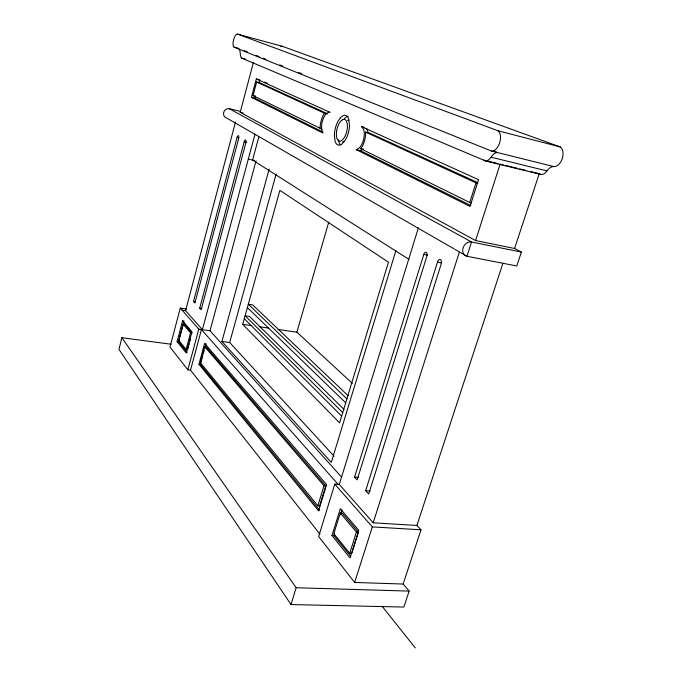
<?xml version="1.0" encoding="UTF-8"?>
<svg xmlns="http://www.w3.org/2000/svg" width="682" height="682" viewBox="0 0 682 682"><rect width="100%" height="100%" fill="white"/><g stroke="black" fill="none" stroke-linecap="round" stroke-linejoin="round"><path stroke-width="1.02" d="M477.622 182.571L369.653 133.101L365.646 132.12L365.561 135.368A14.544 6.743 -76.4 0 1 362.44 146.136L360.795 148.753L469.753 202.477L471.569 202.878M171.233 344.257L121.873 337.726L118.949 349.312L291.001 604.55L403.863 607.048L409.14 591.098L403.147 584.048L354.64 582.445L318.647 536.563L334.76 484.109L339.286 484.459L373.199 522.796L416.915 525.472L421.007 529.795L403.147 584.048M186.391 308.989L180.278 308.085L170.014 347.061L187.865 369.832L190.525 370.156L320.011 534.236M182.571 320.83L191.983 331.802L186.314 353.012L177.081 341.588L182.571 320.83L184.097 321.052M255 134.218L202.384 329.679L185.581 310.677L235.52 121.916M183.057 324.103L190.517 332.859L192.068 333.072L184.575 324.317L183.057 324.103L178.752 340.352L186.109 349.389L187.652 349.593L189.212 343.762M187.2 352.398L178.599 341.793L183.833 322.04M455.064 249.442L466.965 256.287L516.768 265.971L521.38 252.059L514.586 248.487L475.584 240.567L240.192 112.3L253.448 62.301M193.5 301.453L237.08 137.449A2.404 0.904 -77.9 0 1 238.512 135.735A2.404 0.904 -77.9 0 1 238.64 138.608L194.907 302.978L193.5 301.453L195.555 301.768M256.347 78.959L329.977 112.342L328.698 112.172L325.894 114.039A11.244 4.91 -76.5 0 0 321.614 129.196L322.884 133.016L251.436 97.381L256.347 78.959L259.748 79.828L258.93 82.889M322.015 129.154L253.039 95.616L256.662 82.019L260.072 82.889L327.317 113.698M186.109 349.389L190.517 332.859M189.732 341.818L190.508 338.903M322.91 132.035L254.838 98.217L255.383 96.171M199.698 308.179L244.173 141.856A2.447 0.929 -77.9 0 1 245.639 140.015A2.447 0.929 -77.9 0 1 245.844 142.862L201.147 309.756L199.698 308.179L201.778 308.494M187.865 369.832L198.777 329.176L180.278 308.085M190.525 370.156L201.446 329.542L338.11 484.373M258.751 137.193L252.57 160.074L408.97 259.356M198.965 364.265L204.617 343.387L326.593 484.629L318.571 510.895L198.965 364.265L200.389 364.444L319.636 510.187M204.719 346.703L200.389 362.705L317.863 505.763L319.602 505.882L325.715 485.857L206.143 346.899L204.719 346.703L323.976 485.72L325.715 485.857M200.389 364.444L202.81 355.501M203.347 353.515L204.157 350.531M204.694 348.545L206.032 343.583M341.759 477.289L210.022 330.753L256.048 160.833M395.944 250.413L331.29 462.439L221.931 341.452L269.151 169.11M334.086 456.19L229.689 342.509L276.184 173.876M242.724 324.342L279.893 190.372L388.467 262.203L339.61 422.823L242.724 324.342L251.061 325.553M352.381 383.378L296.9 332.202L328.741 222.127M317.863 505.763L323.976 485.72M291.001 604.55L296.141 587.731L121.873 337.726M339.286 484.459L418.381 227.814M331.981 535.549L340.301 508.712L358.749 530.357L350.037 557.961L331.981 535.549L333.975 535.651L350.787 556.452M340.267 512.966L333.839 533.682L349.73 553.281L351.767 553.383L358.468 532.165L342.262 513.094L340.267 512.966L356.422 532.045L358.468 532.165M333.975 535.651L334.589 533.665M340.446 514.808L341.989 509.838M354.563 477.085L423.803 254.437A3.171 1.705 -78.8 0 1 426.25 252.383A3.171 1.705 -78.8 0 1 426.847 256.296L357.146 479.889L354.563 477.085L358.144 477.374M365.637 490.725L437.486 262.152A3.666 2.02 -78.9 0 1 440.333 259.578A3.666 2.02 -78.9 0 1 441.194 264.002L368.681 494.032L365.637 490.725L370.19 491.066M349.73 553.281L356.422 532.045M469.753 202.477L475.985 182.844L365.646 132.12M373.199 522.796L459.242 252.417M354.64 582.445L372.321 526.905L334.76 484.109M475.584 240.567L500.111 164.123L503.197 164.874M416.915 525.472L502.966 263.158M514.586 248.487L539.24 173.654A9.659 5.84 -73.7 0 0 546.973 170.935A11.79 7.246 -73.9 0 1 553.528 166.544L553.75 166.561A10.426 6.368 -73 0 0 562.207 158.71A10.426 6.368 -73 0 0 560.263 146.945L282.288 46.308L237.507 34.1A6.743 2.37 -76.3 0 0 233.602 39.761A6.743 2.37 -76.3 0 0 234.114 47.143L491.5 151.063L553.75 166.561M327.326 113.903L324.487 113.203L323.916 114.005A14.279 6.24 -76.5 0 0 320.088 127.577L320.122 128.693M344.214 118.813L346.183 117.074A15.268 6.914 -76.4 0 1 348.135 116.29M363.259 148.94L360.309 150.594L356.243 149.648L470.06 206.416L478.542 179.698L361.52 126.639L363.634 129.341L364.171 131.652A11.892 5.516 -76.4 0 1 359.457 147.841L356.243 149.648M296.141 587.731L409.14 591.098M372.321 526.905L421.007 529.795M177.081 341.588L178.599 341.793M221.931 341.452L229.689 342.509M198.777 329.176L210.022 330.753M259.399 326.763L268.768 328.119M278.145 329.483L296.9 332.202M182.103 310.165L185.581 310.677M437.486 262.152L441.177 262.843M423.803 254.437L427.435 255.128M521.38 252.059L471.543 241.999L229.382 108.736A4.885 4.544 -66.2 0 0 223.705 112.402A4.885 4.544 -66.2 0 0 226.901 118.165L454.152 248.913M248.291 159.136L254.309 160.449M244.173 141.856L246.713 142.427M237.08 137.449L238.751 137.824M475.985 182.844L477.792 183.262M360.795 148.753L362.798 149.222M229.382 108.736L240.72 111.447M240.192 112.3L243.261 113.033M238.922 48.772A13.896 4.936 -76.7 0 1 240.294 53.844A10.912 3.921 -76.3 0 0 241.692 58.132L483.589 160.1L498.039 163.62M505.26 165.376L517.612 168.386M519.675 168.889L525.856 170.389M531.005 171.642L538.209 173.399M485.269 160.918L541.014 174.481M361.52 126.639L364.503 127.372M251.436 97.381L254.838 98.217M483.589 160.1A9.923 5.567 -74.5 0 0 491.014 157.175L546.973 170.935M253.039 95.616L255.588 96.247M237.507 34.1L497.954 130.756L560.263 146.945M241.692 58.132L245.699 59.181M234.114 47.143L238.419 48.286M244.335 50.664L247.293 51.858M256.159 55.421L259.109 56.615M263.056 58.2L266.006 59.394M279.808 64.943L282.757 66.128M298.528 72.471L301.478 73.665M493.615 150.978L497.34 152.555A12.123 6.914 -74.7 0 0 491.014 157.175M264.556 81.993L267.446 83.298M256.662 82.019L324.487 113.203M360.224 150.577L470.785 205.512M348.17 395.782L252.69 304.914L248.308 304.232L346.908 398.851M247.378 307.565L345.697 402.823M344.052 409.439L249.493 316.414L245.111 315.757L342.722 412.593M244.292 318.699L341.656 416.105M382.15 606.307L415.278 647.9M366.72 128.608L368.169 132.623M338.442 139.759L338.98 142.274A15.268 6.914 -76.4 0 0 340.079 144.473M343.967 142.086A11.159 5.055 -76.4 0 1 342.671 141.856M347.505 120.296A11.159 5.055 -76.4 0 1 348.817 120.475M280.848 46.726A6.607 2.558 -75.9 0 1 282.288 46.308M497.954 130.756A10.75 6.053 -74 0 1 499.659 142.819A10.75 6.053 -74 0 1 491.5 151.063M471.543 241.999L466.965 256.287A7.604 6.164 -58.9 0 1 463.069 247.916A7.604 6.164 -58.9 0 1 471.543 241.999M340.335 117.858L338.485 120.424A15.294 6.88 -76.5 0 0 334.359 134.942L335.109 141.362A15.294 6.88 -76.5 0 0 341.375 144.482L345.254 140.245A15.294 6.88 -76.5 0 0 349.499 125.445L348.69 118.949A15.294 6.88 -76.5 0 0 342.304 116.111L340.335 117.858M342.193 119.896L340.753 121.157A11.185 5.03 -76.5 0 0 336.448 136.221L336.908 138.378A11.185 5.03 -76.5 0 0 341.494 140.654L342.944 139.418A11.185 5.03 -76.5 0 0 347.317 124.184L346.84 122.027A11.185 5.03 -76.5 0 0 342.193 119.896"/></g></svg>
